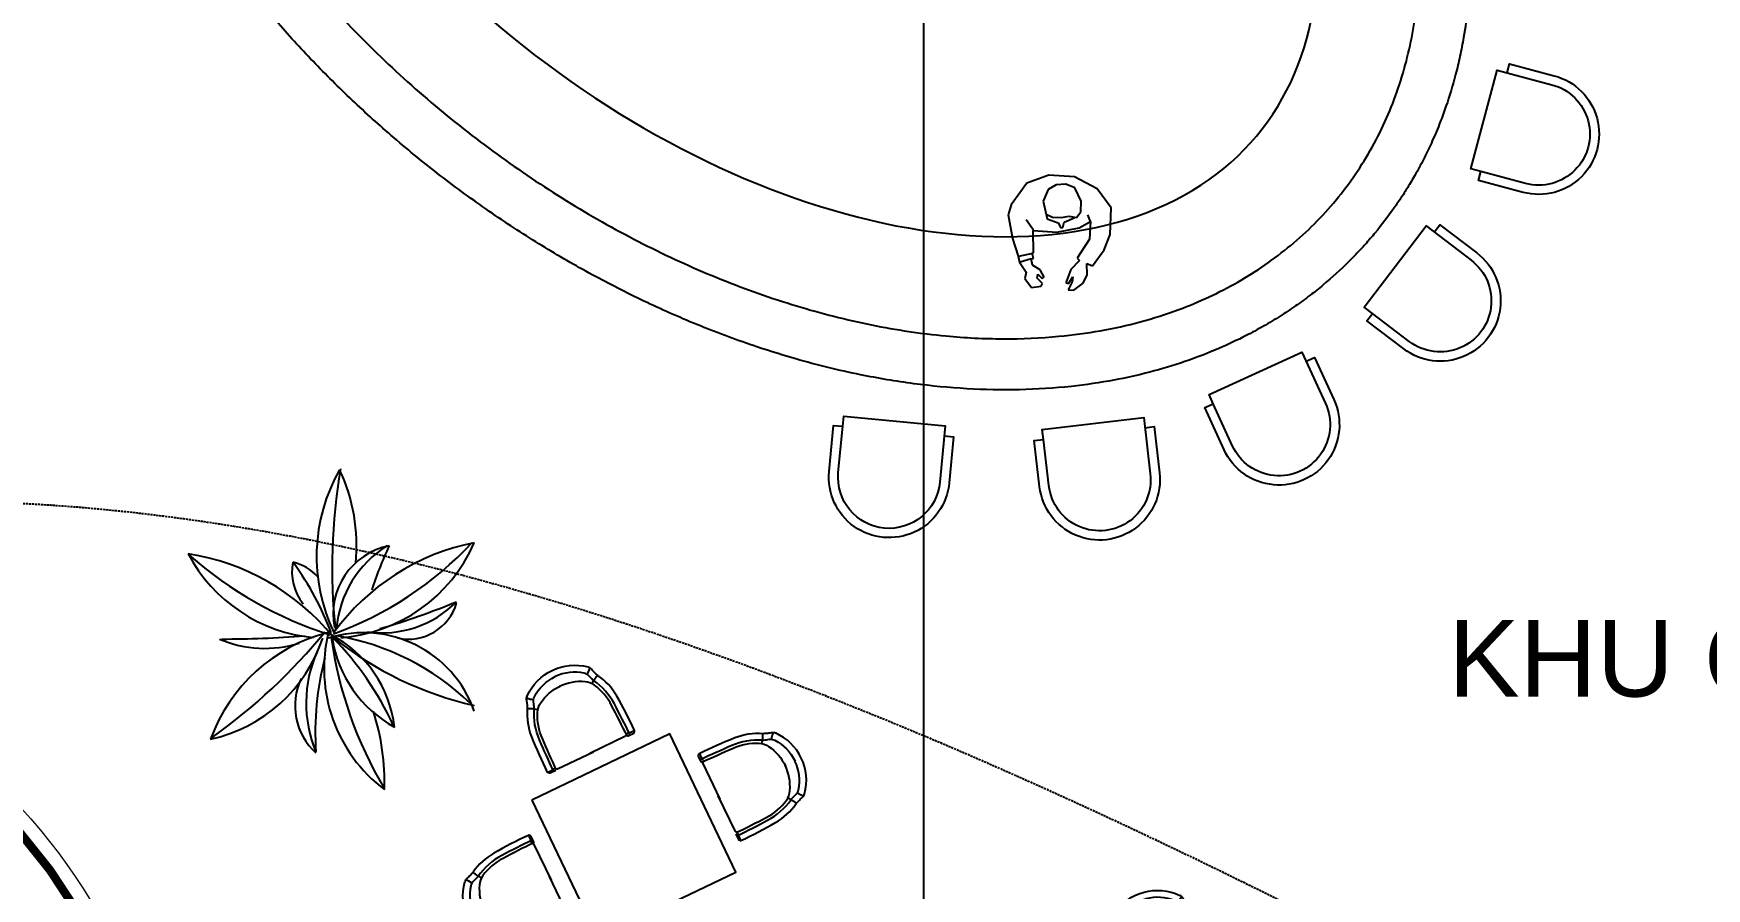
# Model space of a CAD drawing. Header units: millimetres. Extents: x -1030105 to 906887, y -616134 to 1220667.
# Drawn here: x -94222 to -84391, y 517518 to 522542 of the extents above; entities that cross this region are included whole.
import ezdxf
from ezdxf.enums import TextEntityAlignment as Align

# ---------------------------------------------------------------- set-up
doc = ezdxf.new("R2010")
doc.units = ezdxf.units.MM
doc.header["$MEASUREMENT"] = 0
doc.linetypes.add('CENTER', pattern=[2, 1.25, -0.25, 0.25, -0.25])
doc.linetypes.add('DASH', pattern=[0.35, 0.25, -0.1])
for name, color, linetype in [('A-Furniture', 143, 'Continuous'), ('A-Note', 7, 'Continuous'), ('A-Tree', 98, 'Continuous')]:
    doc.layers.add(name, color=color, linetype=linetype)
doc.layers.add('A-Wall', color=6, linetype='Continuous', lineweight=9)
doc.styles.add('Arial_Bold', font='arialbd.ttf')
doc.styles.get("Standard").update_dxf_attribs({"font": 'arial.ttf'})

# ---------------------------------------------------------------- blocks, each defined once
blk = doc.blocks.new('n59')
at = {"color": 0}
for p, q in [((65.4817596183857, 286.8453569199119), (-42.48775135110191, 219.1170630235902)), ((205.6006288857388, 268.9122703545981), (65.4817596183857, 286.8453569199119)), ((286.4332165107407, 231.6400114331627), (205.6006288857388, 268.9122703545981)), ((-42.48775135110191, 219.1170630235902), (-116.084546519065, 102.9900179033648)), ((365.916138128232, 163.3656141717947), (286.4332165107407, 231.6400114331627)), ((-116.084546519065, 102.9900179033648), (-134.7300259214753, -32.47934998096753)), ((-56.66035648211982, 100.3884455957159), (-80.68283828212589, 54.31469979571921)), ((17.40891371787438, 128.4333221957168), (-56.66035648211982, 100.3884455957159)), ((73.71881621386274, 122.3282744754288), (17.40891371787438, 128.4333221957168)), ((101.631945527588, 97.37470537507761), (73.71881621386274, 122.3282744754288)), ((91.34816706324636, 57.00863474795187), (101.631945527588, 97.37470537507761)), ((128.2813365254333, 170.6840013924193), (92.57347679368104, 158.4851038243796)), ((158.2006373020049, 108.1029037736189), (128.2813365254333, 170.6840013924193)), ((128.2813365254333, 170.6840013924193), (222.7787227383378, 157.0423453455332)), ((171.3405749417725, -14.08345953841126), (158.2006373020049, 108.1029037736189)), ((222.7787227383378, 157.0423453455332), (318.9533770152411, 83.68621127458755)), ((318.9533770152411, 83.68621127458755), (331.8357914828302, 95.12557125072999)), ((331.8357914828302, 95.12557125072999), (376.0458093058842, 45.97711527030697)), ((350.9677313222055, 133.9046452125367), (365.916138128232, 163.3656141717947)), ((411.7457578147369, 130.285940668924), (350.9677313222055, 133.9046452125367)), ((453.5977500788431, 105.7184369881143), (411.7457578147369, 130.285940668924)), ((488.4230191298266, 52.33660879675881), (453.5977500788431, 105.7184369881143)), ((-80.68283828212589, 54.31469979571921), (-80.68283828212589, 2.231364795719855)), ((-80.68283828212589, 2.231364795719855), (-58.66223208211886, -41.83915920428262)), ((89.87904842719581, -30.3288537431763), (96.4900614942162, 17.37649756509927)), ((96.4900614942162, 17.37649756509927), (91.34816706324636, 57.00863474795187)), ((122.1995232514673, 30.58721219945073), (102.3665048456096, 85.63185090907791)), ((149.3780932471709, 20.31221118160101), (122.1995232514673, 30.58721219945073)), ((123.6686314899198, -3.173497750398383), (150.8472014856161, 9.303283439676306)), ((150.8472014856161, 9.303283439676306), (149.3780932471709, 20.31221118160101)), ((376.0458093058842, 45.97711527030697), (444.6814846391644, 13.84889972549718)), ((449.7577738611581, 27.0726633992781), (416.4922345957311, 53.1165488889128)), ((416.4922345957311, 53.1165488889128), (442.0660963771224, 47.32474746780645)), ((442.0660963771224, 47.32474746780645), (483.8266725335052, 23.39471795714053)), ((444.6814846391644, 13.84889972549718), (449.7577738611581, 27.0726633992781)), ((483.8266725335052, 23.39471795714053), (488.4230191298266, 52.33660879675881)), ((-134.7300259214753, -32.47934998096753), (-100.735546790369, -153.2681648459438)), ((-58.66223208211886, -41.83915920428262), (1.39393431787903, -73.89045400428586)), ((1.39393431787903, -73.89045400428586), (97.48381071787298, -59.86800300428513)), ((74.45337553189165, -59.68598990817554), (89.87904842719581, -30.3288537431763)), ((97.48381071787298, -59.86800300428513), (123.6686314899198, -3.173497750398383)), ((152.975545079069, -139.3425548833038), (171.3405749417725, -14.08345953841126)), ((-100.735546790369, -153.2681648459438), (7.48022851775022, -245.8157431179643)), ((151.4703966372981, -136.9436322286419), (94.11948565377679, -170.7806309653242)), ((272.5800648074946, -146.1338430601027), (152.975545079069, -139.3425548833038)), ((273.192426639187, -152.4384434872154), (272.5800648074946, -146.1338430601027)), ((302.7458856463345, -148.9195962040285), (273.192426639187, -152.4384434872154)), ((275.5903369297303, -150.9316827093207), (284.8901874053772, -227.03300308494)), ((303.9705845483986, -161.5287913981301), (302.7458856463345, -148.9195962040285)), ((337.8735118640398, -156.9493099076026), (303.9705845483986, -161.5287913981301)), ((303.9705845483986, -161.5287913981301), (317.9003281109326, -226.3591993668451)), ((365.2579730841098, -118.0017883765468), (337.8735118640398, -156.9493099076026)), ((406.635119013481, -98.69181285578452), (365.2579730841098, -118.0017883765468)), ((386.8908477638543, -131.1662672892708), (412.2092862240534, -110.2403738425382)), ((408.3577263255647, -136.0733136092131), (386.8908477638543, -131.1662672892708)), ((405.3359814689611, -203.1934566630807), (455.6924640324141, -171.5519288679607)), ((412.2092862240534, -110.2403738425382), (406.635119013481, -98.69181285578452)), ((438.9184197043505, -110.1811081826927), (408.3577263255647, -136.0733136092131)), ((453.1915291920377, -119.6083759934299), (438.9184197043505, -110.1811081826927)), ((455.6924640324141, -171.5519288679607), (453.1915291920377, -119.6083759934299)), ((7.48022851775022, -245.8157431179643), (60.33767634300602, -266.11774909616)), ((60.33767634300602, -266.11774909616), (186.8040528534693, -251.873942815615)), ((186.8040528534693, -251.873942815615), (284.4437912702779, -228.9858543518203)), ((284.4437912702779, -228.9858543518203), (316.3951853292747, -223.9602519508589)), ((316.3951853292747, -223.9602519508589), (372.6062846429995, -193.6570126030529)), ((372.6062846429995, -193.6570126030529), (405.3359814689611, -203.1934566630807))]:
    blk.add_line(p, q, dxfattribs=at)
blk = doc.blocks.new('NGƯỜI')
at = {"color": 8, "xscale": 1.100547214620747, "yscale": 1.100547214620747, "zscale": 1.100547214620747, "rotation": 274.4349448295375}
blk.add_blockref('n59', (92.67295009372174, 507.4442091421224), dxfattribs=at)
blk = doc.blocks.new('Diningchair1')
at = {"linetype": 'Continuous'}
blk.add_lwpolyline([(3, -0.5994586622799405), (3.545454545454543, -0.5994586622803748), (3.545454545454543, -3.326731389552603, -1.000000000000042), (-3.545454545454543, -3.326731389552913), (-3.545454545454543, -0.5994586622804366), (-3, -0.5994586622804366), (-3, 0), (3, 0), (3, -3.326731389552853, -1.000000000000009), (-3, -3.326731389552913), (-3, -0.5994586622804366)], format="xyb", dxfattribs=at)
blk = doc.blocks.new('A$C47cb4578')
for points in [[(18.13640456651183, 7.659717075258982, -0.017501833376341), (25.35136180321342, 261.7598971422881, -0.1086602888762692), (78.99130554126305, 436.8747196218224, 0.01095857473442858), (88.9540681968042, 460.4642889152369, 0.03351711894275171), (98.68941872697565, 490.7843345628328, -0.1508259864433464), (112.4069951055685, 513.5099971160826, -0.3691850718167925), (553.8658140274551, 513.5099971160826)], [(117.6409147895238, 417.9646671047958, 0.07797258755226368), (121.7089666422821, 425.8068206518915, 0.004360621190078275), (132.7996776649836, 459.9384815500212, -0.1560661243696876), (153.5473534078078, 489.304389099311, -0.1648652637876186), (333.159593195594, 549.6672453008769, -0.1648652637876186)], [(548.6318943434997, 417.9646671047958, -0.07797258755226348), (544.5638424907415, 425.8068206518915, -0.004360621190078511), (533.4731314680396, 459.9384815500223, 0.1560661243694014), (512.7254557252686, 489.3043890992712, 0.1648652637876749), (333.1132159374311, 549.6672453008769, 0.1648652637876749)], [(76.97842547454547, -0.06671800708409137, -0.005577673654569636), (82.39919867440608, 221.1520234805087, -0.1184285226890515), (127.0229291495166, 388.8904366125339, -0.1381410199786314), (172.3323035046851, 435.5878661137867, -0.1321354367586704), (336.0357889106267, 479.6962087257139)], [(135.3057997759001, 404.4987963367234), (121.1364048972046, 415.5643478504508, 0.03098820584543928), (116.029881390725, 419.0658490358228, 0.02788267587270436), (79.93426163957656, 438.0116271384509, 4.146881367535603)], [(139.6692236131298, 474.4554986697858, -0.09115181710238351), (104.1448502925155, 502.5861776505831), (104.1448502925155, 502.5861776505831)], [(589.2943836584782, -0.06671800708409137, 0.005577673654569636), (583.8736104586176, 221.1520234805087, 0.1184285226890527), (539.2498799835071, 388.8904366125348, 0.1381410199786317), (493.9405056283381, 435.5878661137876, 0.1321354367586696), (330.2370202223969, 479.6962087257139)], [(526.6035855198938, 474.4554986697858, 0.0911518171023834), (562.1279588405082, 502.5861776505831), (562.1279588405082, 502.5861776505831)], [(530.9670093571235, 404.4987963367234), (545.1364042358191, 415.5643478504508, -0.03098820584543928), (550.2429277422987, 419.0658490358228, -0.02788267587270436), (586.3385474934471, 438.0116271384509, -4.146881367535603)], [(648.1364045665118, 7.659717075258982, 0.017501833376341), (640.9214473298102, 261.7598971422881, 0.1086602888762692), (587.2815035917606, 436.8747196218224, -0.01095857473442858), (577.3187409362195, 460.4642889152369, -0.03351711894275171), (567.583390406048, 490.7843345628328, 0.1508259864433464), (553.8658140274551, 513.5099971160826)], [(56.52641628511356, 0.2062097504162921, -0.005574777781133545), (61.95426475701333, 221.7660864079402, -0.1220366298168631), (117.739558166513, 418.0996112921543, 0.01776259711062246), (117.739558166513, 418.0996112921543, -0.0267630131064581)], [(609.7463928479101, 0.2062097504162921, 0.005574777781133545), (604.3185443760103, 221.7660864079402, 0.1210758738536526), (548.6318943434997, 417.9646671047958, 0.0267630131064581), (548.6318943434997, 417.9646671047958, 0.0267630131064581)], [(71.97887062360951, -5.000000000000909), (31.02892217986278, -5.000000000000909, -0.1950252311136501), (27.54670159230091, -3.5880551528046), (19.65418397894996, 4.071661922455519, -0.2028052945408351), (18.13640456651183, 7.659717075258982)], [(19.56083172954595, 8.318410279654017, 0.07166371629343427), (62.63008785593001, 8.551583298815785, 0.314749989520332), (68.33847126288629, 13.95937055485683, -9.839532151399403)], [(77.11993864815031, 10.14373020281812, 0.4184297611535841), (87.11890567623868, -9.094947017729282e-13), (345.8673779414671, -9.094947017729282e-13)], [(589.1528704848733, 10.14373020281812, -0.4184297611535841), (579.153903456785, -9.094947017729282e-13), (320.4054311915565, -9.094947017729282e-13)], [(594.2939385094141, -5.000000000000909), (635.2438869531609, -5.000000000000909, 0.1950252311136501), (638.7261075407228, -3.5880551528046), (646.6186251540737, 4.071661922455519, 0.2028052945408351), (648.1364045665118, 7.659717075258982)], [(646.7119774034777, 8.318410279654017, -0.07166371629343427), (603.6427212770936, 8.551583298815785, -0.314749989520332), (597.9343378701374, 13.95937055485683, 9.839532151399403)]]:
    blk.add_lwpolyline(points, format="xyb")
blk.add_arc((594.2939385094141, -9.094947017729282e-13), 5, 180.7645547342009, 270)
blk = doc.blocks.new('ewr3')
at = {"color": 0, "linetype": 'ByBlock', "lineweight": -2}
blk.add_lwpolyline([(8.709030225872993e-07, 636.3961031046388), (-636.3961021960713, 3.585546437534504e-08), (8.724164217710495e-07, -636.396103031489), (636.3961039393907, 3.727245712070726e-08)], close=True, dxfattribs=at)
at = {"color": 0, "zscale": 0.9}
for p, xscale, yscale, rotation in [((-609.0173802808276, 168.8000781893861), 0.9, 0.9, 45.00000000000002), ((168.8000790243968, 609.017381189904), 0.9, 0.9, 315), ((-609.0173802807694, -168.8000781153096), -0.9000000000000001, 0.9000000000000001, 134.9999999999999), ((168.8000790243968, -609.0173811158311), -0.8999999999999998, 0.8999999999999998, 225)]:
    blk.add_blockref('A$C47cb4578', p, dxfattribs=dict(at, xscale=xscale, yscale=yscale, rotation=rotation))
blk = doc.blocks.new('FUR')
at = {"layer": 'A-Furniture'}
blk.add_ellipse((-45213.87425528542, 969.7466801378177), major_axis=(-2901.193099179111, 2295.037411802727), ratio=0.6215646280071763, start_param=1.186422898331326, end_param=7.215633009926185, dxfattribs=at)
at = {"layer": 'A-Furniture', "color": 8, "linetype": 'DASH', "ltscale": 50}
blk.add_open_spline([(-56447.03599999993, -6097.049467972713), (-55194.80878073322, -4879.432741814177), (-50278.88373038909, -2284.573604768259), (-42421.47772418463, -5454.796933513135), (-32732.45049999998, -11254.02927138517), (-23301.95049999998, -9202.029271385167), (-18023.95049999998, -504.5292713851668), (-16595.45049999998, 8921.470728614833), (-19600.32320915881, 15918.27845925349), (-21321.18391267408, 18705.60147339047), (-21789.72381129679, 19344.96383619693)], degree=3, knots=[32574.7262056019, 32574.7262056019, 32574.7262056019, 32574.7262056019, 37697.74124470179, 48060.13185932349, 55585.25195803288, 69452.98974218499, 76151.42226405158, 84447.8370469563, 94470.7732435007, 98031.73488863441, 98031.73488863441, 98031.73488863441, 98031.73488863441], dxfattribs=at)
at = {"layer": 'A-Furniture'}
for points, knots in [([(-48820.91462237145, 3823.156399982749), (-48851.3150472011, 3784.726742028375), (-48880.49360799487, 3745.347893873113), (-48942.74347403742, 3655.560505202156), (-48975.14775541678, 3604.720901687513), (-49025.00017890407, 3519.458815037971), (-49043.62938163245, 3485.722330140416), (-49097.01191124479, 3383.242345681414), (-49129.24472803769, 3313.243904425995), (-49173.89557302163, 3202.819404491573), (-49188.69519427264, 3163.297004050924), (-49216.25261828581, 3083.584307650453), (-49229.00913111042, 3043.399546799366), (-49257.86659489591, 2943.98161694), (-49272.82841770639, 2884.446336737485), (-49298.55026926682, 2764.502153052716), (-49309.30868825159, 2704.103995456244), (-49328.79501465907, 2568.479220326524), (-49336.45471305768, 2493.108543972252), (-49345.84730770915, 2341.852130838903), (-49347.5800645315, 2265.974434940843), (-49345.33531410921, 2108.480564269121), (-49340.93235923289, 2026.854108465835), (-49325.76054454618, 1861.04198107135), (-49314.79007339853, 1776.857905058539), (-49289.43832559697, 1625.266829205444), (-49276.14284750487, 1557.796931434772), (-49245.74357254438, 1423.195077242679), (-49228.63870619512, 1356.060068521299), (-49177.66550033978, 1175.855507383822), (-49140.39834277588, 1063.193267057417), (-49056.12666771471, 839.551634854055), (-49009.12322263421, 728.5741266836412), (-48906.01826458208, 508.7342706263298), (-48849.91657670452, 399.8724234348629), (-48729.21309643357, 184.7163631899748), (-48664.61032727978, 78.42146588908508), (-48527.48354492491, -131.1226171253948), (-48454.96174914778, -234.3698111439589), (-48302.57008255433, -437.3239304418676), (-48222.70635896432, -537.0222906374838), (-48070.05957105405, -716.1257022540085), (-47998.30265376308, -796.150009309873), (-47850.45532640067, -953.0541208761279), (-47774.36277430312, -1029.937417179346), (-47618.19359873747, -1180.257546906359), (-47538.12322594628, -1253.689336006762), (-47367.87455167039, -1402.479189324658), (-47277.39490181943, -1477.527647843817), (-47092.71578014494, -1622.856897504302), (-46998.51311238782, -1693.142428747844), (-46806.85582221759, -1828.580209251028), (-46709.40889809477, -1893.728376129759), (-46513.68119608243, -2017.314346912084), (-46415.45266002523, -2075.856753656873), (-46216.80571220105, -2187.323088986101), (-46116.38225426294, -2240.251072505955), (-45913.78660012051, -2340.17058023857), (-45811.61830146931, -2387.161609988892), (-45599.33633863872, -2477.730867831502), (-45489.13680976153, -2520.891390217468), (-45267.77509356468, -2599.760744637693), (-45156.60950510261, -2635.47116815066), (-44918.98178668959, -2703.295123572694), (-44792.44979025573, -2734.299281489337), (-44561.45630884483, -2781.215871309396), (-44456.97772287212, -2798.815508366795), (-44248.46650774922, -2826.401426878525), (-44144.43726097484, -2836.388746999553), (-43937.21629230291, -2848.356118580909), (-43834.03077172527, -2850.335281514795), (-43628.93576572249, -2845.840367856319), (-43527.03057196329, -2839.364682301646), (-43342.06143206733, -2819.310101506533), (-43258.72165705435, -2807.112799235387), (-43105.41007218495, -2778.426809614291), (-43035.22677018256, -2762.79626072431), (-42896.34256440194, -2726.573171277414), (-42827.6402273534, -2705.979262441164), (-42692.07396851052, -2659.660945403855), (-42625.20437001013, -2633.93274031207), (-42505.48492901128, -2582.287787696812), (-42452.26031836325, -2557.2240795322), (-42365.59290259967, -2512.742405539728), (-42331.63717035938, -2494.344744675793), (-42264.56708039586, -2455.994117024355), (-42231.46405112717, -2436.047423855169), (-42168.83994310768, -2396.292278061272), (-42139.24510973485, -2376.60291141877), (-42080.91144284689, -2335.928876312333), (-42052.18162128775, -2314.950733239413), (-41997.51473536625, -2273.149517151294), (-41971.51831853388, -2252.407105671475), (-41894.82321249304, -2188.539416159736), (-41845.45858188407, -2143.806274995208), (-41781.30121667914, -2080.491621703841), (-41764.80158564751, -2063.711479311576), (-41732.31820048216, -2029.663573753904), (-41716.33251712256, -2012.394053204684), (-41680.24479907965, -1972.206425368786), (-41660.3208356391, -1949.125933948671), (-41601.91653941697, -1878.716906845802), (-41564.83972193737, -1830.264082340989), (-41514.84761536409, -1759.339329071576), (-41500.33073556061, -1738.000026921043), (-41472.021601279, -1694.868834792404), (-41458.22730350318, -1673.074567339616), (-41429.94711740517, -1626.722914821585), (-41415.54238692233, -1602.117086773971), (-41384.15298124196, -1546.199574470753), (-41367.42824605008, -1514.757736474159), (-41335.41611076295, -1451.186412466574), (-41320.12751978806, -1419.054873761837), (-41289.03766723433, -1349.805364786414), (-41273.44915442962, -1312.609233043622), (-41246.92042684338, -1244.656873780419), (-41235.65879785504, -1214.016670970712), (-41203.7037450028, -1121.486054800451), (-41184.8521202655, -1059.018963742186), (-41159.09302568126, -960.2456614678958), (-41150.55328102813, -924.3514663083479), (-41134.99452214631, -852.2531481273472), (-41127.97476379892, -816.0465643368661), (-41111.59100869398, -721.148656782927), (-41103.42142888748, -662.259502615314), (-41091.86264745123, -553.7046136553399), (-41087.91028328985, -504.1055104695261), (-41082.54882853136, -404.706468069111), (-41081.13938913484, -354.9036916277837), (-41080.69206343178, -230.7700791195966), (-41083.15308413925, -156.3704301528633), (-41093.25797036428, -7.572491389582865), (-41100.90177282038, 66.82789369719103), (-41121.11016934541, 215.4333351876121), (-41133.67516805464, 289.6403884225292), (-41163.48262270112, 437.7000923028681), (-41180.72632629877, 511.5570468539372), (-41229.80861384042, 697.108430332737), (-41264.56900658814, 808.4839742348995), (-41343.69288803107, 1029.681206513662), (-41388.05611792683, 1139.50393225404), (-41485.76070321843, 1357.183399748523), (-41539.10261100043, 1465.041490239208), (-41654.18520450516, 1678.364709015237), (-41715.92690060896, 1783.830859136651), (-41847.2511268667, 1991.918526210124), (-41916.83217614361, 2094.538689774927), (-42063.28701248027, 2296.465385188116), (-42140.15535912983, 2395.764300445328), (-42300.61510896211, 2590.549404754187), (-42384.20974336025, 2686.035330746556), (-42536.27938117269, 2849.787387936609), (-42603.43581746964, 2918.988307572436), (-42740.99726529546, 3054.707853349042), (-42811.3970752294, 3121.2219443043), (-42986.65098341183, 3279.831854241784), (-43093.10173123566, 3370.3801025094), (-43282.61364213626, 3521.83913489629), (-43364.44922432756, 3584.27615622594), (-43576.4320092151, 3738.566832599696), (-43708.38396339094, 3827.704452918377), (-43921.07620025809, 3960.657540842309), (-44000.15696208236, 4007.836227991735), (-44159.76987348979, 4098.571777496836), (-44240.30404377876, 4142.130316395313), (-44535.34287836276, 4293.620748584741), (-44753.46411789146, 4390.281037921319), (-45111.27773265252, 4523.503875228111), (-45249.66726643388, 4569.006710633636), (-45503.29053427996, 4641.077403634787), (-45618.41494832651, 4669.557166808052), (-45828.61655279047, 4713.562049350468), (-45923.69795094036, 4730.479050199734), (-46113.55370539363, 4758.066490465193), (-46208.3249203319, 4768.736075412831), (-46397.25576676926, 4783.539034562185), (-46491.42181674912, 4787.672179860878), (-46657.91384516668, 4788.919072829653), (-46730.42723171234, 4787.393734494457), (-46874.72985844057, 4780.03344800137), (-46946.51536159737, 4774.198594183894), (-47089.17076729264, 4758.041884959559), (-47160.03967769508, 4747.719448389602), (-47300.38759111754, 4722.444696747349), (-47369.87410597876, 4707.50727694598), (-47504.93362393834, 4673.438588336227), (-47570.56180365192, 4654.477191057289), (-47681.584553315, 4618.036680635996), (-47727.3773395165, 4601.696074445848), (-47818.02524857932, 4566.613753372221), (-47862.87428015807, 4547.87461120449), (-47950.98056524557, 4508.193780842586), (-47994.25253060783, 4487.277928035241), (-48071.71322386406, 4447.133065875154), (-48106.10738318741, 4428.303904184373), (-48177.87726543733, 4386.812840245082), (-48215.13930247583, 4363.962459235336), (-48277.69146086244, 4323.284302028129), (-48303.29008264607, 4305.947151753586), (-48376.44898407524, 4254.342027037288), (-48423.13501104721, 4218.826630908414), (-48494.72838467371, 4160.079281683196), (-48520.52197931673, 4137.977566514164), (-48571.13843042274, 4092.680935024284), (-48595.96526345835, 4069.483408116968), (-48646.11789735063, 4020.542597945896), (-48671.38109935676, 3994.726936066058), (-48720.67944474475, 3941.957128196605), (-48744.71904149053, 3914.99985588307), (-48783.03821378262, 3869.965093595092), (-48797.69519313185, 3852.213039126014), (-48815.03838761176, 3830.561449525063), (-48817.98213825343, 3826.863399547525), (-48820.91462237135, 3823.156399982865)], [0, 0, 0, 0, 0.03922506755638824, 0.03922506755638824, 0.08748009531794167, 0.08748009531794167, 0.118365610250176, 0.118365610250176, 0.1801366401146448, 0.1801366401146448, 0.2140408158169272, 0.2140408158169272, 0.2479449915192096, 0.2479449915192096, 0.2973378401091256, 0.2973378401091256, 0.3467306886990416, 0.3467306886990416, 0.4076894247066172, 0.4076894247066172, 0.4686481607141928, 0.4686481607141928, 0.534055906410564, 0.534055906410564, 0.6015846872388726, 0.6015846872388726, 0.6559093902254677, 0.6559093902254677, 0.7102340932120628, 0.7102340932120628, 0.8022040942511363, 0.8022040942511363, 0.8941740952902097, 0.8941740952902097, 0.9861440963292832, 0.9861440963292832, 1.078114097368357, 1.078114097368357, 1.17008409840743, 1.17008409840743, 1.262054099446503, 1.262054099446503, 1.338742512422761, 1.338742512422761, 1.415430925399018, 1.415430925399018, 1.492119338375275, 1.492119338375275, 1.574895383585154, 1.574895383585154, 1.657671428795032, 1.657671428795032, 1.740447474004911, 1.740447474004911, 1.821606413583223, 1.821606413583223, 1.902765353161535, 1.902765353161535, 1.983924292739847, 1.983924292739847, 2.070319339481966, 2.070319339481966, 2.156714386224085, 2.156714386224085, 2.254609628599471, 2.254609628599471, 2.335495402204261, 2.335495402204261, 2.41638117580905, 2.41638117580905, 2.49726694941384, 2.49726694941384, 2.578152723018629, 2.578152723018629, 2.645392445120301, 2.645392445120301, 2.703059456091508, 2.703059456091508, 2.760726467062715, 2.760726467062715, 2.818393478033922, 2.818393478033922, 2.865745516730627, 2.865745516730627, 2.896824244031917, 2.896824244031917, 2.927902971333207, 2.927902971333207, 2.956464543166073, 2.956464543166073, 2.98502611499894, 2.98502611499894, 3.011707856779027, 3.011707856779027, 3.065071340339201, 3.065071340339201, 3.083916343263972, 3.083916343263972, 3.102761346188742, 3.102761346188742, 3.127170058250479, 3.127170058250479, 3.175987482373952, 3.175987482373952, 3.19664696943027, 3.19664696943027, 3.217306456486588, 3.217306456486588, 3.240151002277095, 3.240151002277095, 3.26869699690746, 3.26869699690746, 3.297242991537825, 3.297242991537825, 3.329620669380016, 3.329620669380016, 3.355853406368634, 3.355853406368634, 3.40831888034587, 3.40831888034587, 3.438018547212279, 3.438018547212279, 3.467718214078687, 3.467718214078687, 3.515582319193632, 3.515582319193632, 3.55561570287496, 3.55561570287496, 3.595649086556288, 3.595649086556288, 3.655288347062625, 3.655288347062625, 3.714927607568962, 3.714927607568962, 3.774566868075299, 3.774566868075299, 3.834206128581636, 3.834206128581636, 3.924897924618362, 3.924897924618362, 4.015589720655087, 4.015589720655087, 4.106281516691812, 4.106281516691812, 4.196973312728537, 4.196973312728537, 4.287665108765262, 4.287665108765262, 4.378356904801987, 4.378356904801987, 4.469048700838712, 4.469048700838712, 4.53749749576648, 4.53749749576648, 4.605946290694249, 4.605946290694249, 4.704361975437302, 4.704361975437302, 4.776850797767128, 4.776850797767128, 4.889199891629808, 4.889199891629808, 4.954566671433626, 4.954566671433626, 5.019933451237444, 5.019933451237444, 5.192230255064479, 5.192230255064479, 5.299825636462581, 5.299825636462581, 5.388911372530698, 5.388911372530698, 5.462507575978048, 5.462507575978048, 5.536103779425398, 5.536103779425398, 5.609699982872748, 5.609699982872748, 5.666875295088668, 5.666875295088668, 5.724050607304589, 5.724050607304589, 5.78122591952051, 5.78122591952051, 5.838206697916794, 5.838206697916794, 5.893119596665571, 5.893119596665571, 5.93225982026191, 5.93225982026191, 5.97140004385825, 5.97140004385825, 6.010086984862765, 6.010086984862765, 6.041639072549112, 6.041639072549112, 6.076779632114593, 6.076779632114593, 6.101620094398769, 6.101620094398769, 6.148685392579747, 6.148685392579747, 6.175913138843028, 6.175913138843028, 6.203140885106309, 6.203140885106309, 6.232058413546951, 6.232058413546951, 6.260975941987592, 6.260975941987592, 6.279401228303085, 6.279401228303085, 6.283185307179586, 6.283185307179586, 6.283185307179586, 6.283185307179586]), ([(-48077.11086076857, -230.7749780807644), (-48031.72965585136, -296.8450070887338), (-47939.65916131412, -409.1057165941456), (-47736.26312111915, -639.663325358415), (-47623.93088930732, -757.3586447257549), (-47389.55932135957, -984.7721168342978), (-47267.52041978051, -1094.489365355112), (-47015.24949957259, -1304.654071802855), (-46885.01819991485, -1405.100820553023), (-46617.93969414281, -1595.495119817788), (-46481.093395059, -1685.442229859997), (-46202.40056575801, -1853.688594543841), (-46060.55503252495, -1931.98775915429), (-45773.48890625394, -2075.878624033649), (-45628.26925898893, -2141.47068840405), (-45336.05980009321, -2258.973110300838), (-45189.07063139953, -2310.884402581258), (-44894.88176680586, -2400.117368251202), (-44747.68194242849, -2437.440610638354), (-44454.57629729483, -2496.618451640941), (-44308.66876089943, -2518.475059000077), (-44051.1272232066, -2542.834591610706), (-43938.95436606857, -2548.517807367956), (-43717.02712461448, -2549.40220466), (-43607.27058684538, -2544.60326213087), (-43417.38409821843, -2526.530348756816), (-43336.56485519241, -2515.61145244143), (-43177.16594084846, -2487.269175754627), (-43098.58550708933, -2469.845049801283), (-42944.13561935844, -2428.275427382905), (-42868.26558470205, -2404.128696780419), (-42734.05849795768, -2354.236625843914), (-42675.1537206794, -2329.689093735768), (-42559.83102148678, -2276.036950535141), (-42503.41331492813, -2246.931698904256), (-42393.4536282355, -2184.16345461912), (-42339.91216057964, -2150.499878857634), (-42236.12482703046, -2078.687352306792), (-42185.87976349221, -2040.538030154305), (-42089.11628214423, -1959.914341448573), (-42042.59885598536, -1917.439961326541), (-41953.70546289789, -1828.420753984479), (-41911.33049067254, -1781.876345936442), (-41831.09000398841, -1685.060052745277), (-41793.22526931173, -1634.788975434611), (-41722.29898525609, -1530.931982938317), (-41689.23783170531, -1477.347102106782), (-41628.11996198124, -1367.316453844775), (-41600.06320165389, -1310.871724258643), (-41549.05752671984, -1195.584674571641), (-41526.1081961733, -1136.743195072748), (-41485.33021576681, -1017.1063886669), (-41467.50092772972, -956.311589986668), (-41436.90173172831, -833.1714518719818), (-41424.13112848802, -770.8263147317339), (-41403.53449460314, -644.9374462277628), (-41395.70783988967, -581.3936533206142), (-41384.85102867041, -453.4062396504451), (-41381.82038924943, -388.9623885788023), (-41380.39109040132, -259.4252032248769), (-41381.99210620478, -194.3315617429325), (-41389.65729702728, -63.70512400357984), (-41395.72128786388, 1.827987248077989), (-41412.14684968103, 133.1534746995894), (-41422.50834402058, 198.9461318204412), (-41454.28041772891, 367.2325703862589), (-41478.63013261516, 469.7971833718475), (-41536.78818708243, 674.6309143260587), (-41570.59699568264, 776.9013279199135), (-41647.15393310822, 980.6426206275355), (-41689.90265640654, 1082.114169075619), (-41802.15664334279, 1323.066163056297), (-41875.59686968524, 1461.941225280403), (-42037.46155340769, 1735.785797265358), (-42125.88776123851, 1870.754949422786), (-42316.35151214305, 2135.343617808307), (-42418.38985843705, 2264.962107820669), (-42634.61663964816, 2517.374932826962), (-42748.80514793223, 2640.16808690154), (-42987.77038392003, 2877.46008690435), (-43112.54666355671, 2991.95784533117), (-43371.03134238094, 3211.228115058737), (-43504.73893094024, 3315.99976219004), (-43779.35535771206, 3514.455813946784), (-43920.26314589036, 3608.139671173762), (-44207.50270905692, 3783.14862783649), (-44353.83331598758, 3864.473597335513), (-44650.1286349025, 4013.59432217211), (-44800.09223366166, 4081.390493296785), (-45101.88602819195, 4202.380468681687), (-45253.71547784074, 4255.575379868387), (-45557.5251659846, 4346.36470342637), (-45709.5056181071, 4383.960989478626), (-46011.9638968824, 4442.585356332595), (-46162.44394123535, 4463.61580327875), (-46420.8780503294, 4484.866097926861), (-46529.55077771163, 4489.119455525302), (-46744.53524637666, 4487.688535218942), (-46850.84893328542, 4482.004060806823), (-47036.4555731296, 4462.716006731731), (-47116.37564695919, 4451.216098558507), (-47273.9702769273, 4421.798755427473), (-47351.64555796597, 4403.880561119295), (-47504.28303377387, 4361.41745399998), (-47579.24575406585, 4336.871313654119), (-47712.05355224638, 4286.260793219437), (-47770.45719521801, 4261.358243367518), (-47884.76276417547, 4207.033883452881), (-47940.66445219736, 4177.611446620547), (-48049.57880387598, 4114.252952591516), (-48102.59093752831, 4080.31633816706), (-48205.30990527615, 4008.008513956214), (-48255.0159322119, 3969.636967668543), (-48350.69764353274, 3888.625698017306), (-48396.67234968698, 3845.985996772419), (-48484.48489563206, 3756.697436457733), (-48526.32177204569, 3710.04902211728), (-48572.54818412701, 3653.440811914043), (-48579.12211036358, 3645.261804265436), (-48585.63219973579, 3637.032297302037), (-48614.00616952534, 3601.164313221932), (-48641.16653319418, 3564.336432421464), (-48692.95110346354, 3488.921495472663), (-48717.57522674666, 3450.334650365403), (-48764.20390337978, 3371.574535069754), (-48786.2084393972, 3331.401481883833), (-48827.54187132423, 3249.646953627001), (-48846.87081207577, 3208.065677743172), (-48882.82388912226, 3123.671627667383), (-48899.44812011176, 3080.859016285161), (-48929.98737139936, 2994.172643302707), (-48943.90251893297, 2950.298997401027), (-48969.04055586905, 2861.650116366567), (-48980.26358671524, 2816.874947319622), (-49003.85229424274, 2709.223969096551), (-49015.00032267495, 2646.00330703333), (-49032.3325687152, 2518.457078873413), (-49038.5173868782, 2454.131377552636), (-49046.08190534535, 2324.662051763968), (-49047.46204765265, 2259.51815128047), (-49045.58786400501, 2128.652393039432), (-49042.33381879749, 2062.930207850644), (-49031.36305007341, 1931.110209846171), (-49023.64647231021, 1865.012080350076), (-49003.91729003293, 1732.614764713217), (-48991.9047329265, 1666.315307033714), (-48955.07883606906, 1492.866095850593), (-48926.93821620109, 1385.680563751957), (-48860.49007097627, 1171.793055240763), (-48822.18187920388, 1065.089712017914), (-48735.98148971393, 852.7391642158618), (-48688.0885617887, 747.0913265722338), (-48631.59005494422, 634.0680907450151), (-48627.46712042805, 625.8804134944221), (-48623.31676898322, 617.6978666181676)], [1.178567185146754, 1.178567185146754, 1.178567185146754, 1.178567185146754, 1.288081101880893, 1.288081101880893, 1.409073362490109, 1.409073362490109, 1.530065623099325, 1.530065623099325, 1.651057883708541, 1.651057883708541, 1.772050144317758, 1.772050144317758, 1.893042404926974, 1.893042404926974, 2.01403466553619, 2.01403466553619, 2.135026926145406, 2.135026926145406, 2.256019186754623, 2.256019186754623, 2.377011447363839, 2.377011447363839, 2.471627513395882, 2.471627513395882, 2.566243579427926, 2.566243579427926, 2.637754474286443, 2.637754474286443, 2.709265369144959, 2.709265369144959, 2.780776264003476, 2.780776264003476, 2.83855203987237, 2.83855203987237, 2.896327815741265, 2.896327815741265, 2.954103591610159, 2.954103591610159, 3.011879367479053, 3.011879367479053, 3.069655143347948, 3.069655143347948, 3.127430919216842, 3.127430919216842, 3.185206695085737, 3.185206695085737, 3.242982470954631, 3.242982470954631, 3.300758246823525, 3.300758246823525, 3.35853402269242, 3.35853402269242, 3.416309798561314, 3.416309798561314, 3.474085574430208, 3.474085574430208, 3.531861350299103, 3.531861350299103, 3.589637126167997, 3.589637126167997, 3.647412902036892, 3.647412902036892, 3.705188677905786, 3.705188677905786, 3.76296445377468, 3.76296445377468, 3.852856249541834, 3.852856249541834, 3.942748045308988, 3.942748045308988, 4.032639841076143, 4.032639841076143, 4.157581997137326, 4.157581997137326, 4.282524153198509, 4.282524153198509, 4.407466309259693, 4.407466309259693, 4.532408465320876, 4.532408465320876, 4.65735062138206, 4.65735062138206, 4.782292777443243, 4.782292777443243, 4.907234933504427, 4.907234933504427, 5.03217708956561, 5.03217708956561, 5.157119245626793, 5.157119245626793, 5.282061401687977, 5.282061401687977, 5.40700355774916, 5.40700355774916, 5.531945713810344, 5.531945713810344, 5.623830725220421, 5.623830725220421, 5.715715736630499, 5.715715736630499, 5.786622365573524, 5.786622365573524, 5.857528994516549, 5.857528994516549, 5.928435623459573, 5.928435623459573, 5.98595346114912, 5.98595346114912, 6.043471298838667, 6.043471298838667, 6.100989136528214, 6.100989136528214, 6.158506974217761, 6.158506974217761, 6.216024811907308, 6.216024811907308, 6.273542649596854, 6.273542649596854, 6.283185307179586, 6.283185307179586, 6.283185307179586, 6.325212452937596, 6.325212452937596, 6.367239598695607, 6.367239598695607, 6.409266744453618, 6.409266744453618, 6.451293890211629, 6.451293890211629, 6.493321035969639, 6.493321035969639, 6.53534818172765, 6.53534818172765, 6.57737532748566, 6.57737532748566, 6.635546822547566, 6.635546822547566, 6.693718317609471, 6.693718317609471, 6.751889812671376, 6.751889812671376, 6.810061307733282, 6.810061307733282, 6.868232802795188, 6.868232802795188, 6.926404297857093, 6.926404297857093, 7.020366074315672, 7.020366074315672, 7.114327850774251, 7.114327850774251, 7.208289627232831, 7.208289627232831, 7.215632879689084, 7.215632879689084, 7.215632879689084, 7.215632879689084])]:
    blk.add_open_spline(points, degree=3, knots=knots, dxfattribs=at)
for p, xscale, yscale, zscale, rotation in [((-41001.19347610103, -1260.540399840102), 100, 100, 100, 75.07352998807488), ((-41523.20985748629, -2124.486640779185), 100, 100, 100, 52.68415658133395), ((-42344.55341726198, -2751.500630899682), 99.99999999999999, 99.99999999999999, 99.99999999999999, 24.58917672242584), ((-44465.73062433902, -3031.356573895901), 100, 100, 100, 354.5800257330393), ((-43299.22368317534, -3046.596191788791), 99.99999999999991, 99.99999999999991, 99.99999999999991, 6.638144697245131)]:
    blk.add_blockref('Diningchair1', p, dxfattribs=dict(at, xscale=xscale, yscale=yscale, zscale=zscale, rotation=rotation))
for p, rotation in [((-45997.4269236839, -5470.861624582205), 70.60466719143534), ((-42707.16071268742, -6845.33103036345), 60.01217058160989)]:
    blk.add_blockref('ewr3', p, dxfattribs=dict(at, rotation=rotation))
blk = doc.blocks.new('C2')
at = {"layer": 'A-Tree', "color": 8}
for centre, radius, start, end in [((597.8066810533492, 647.4478162748856), 512.9644939609045, 150.2411395785226, 205.8089924024951), ((1840.520802863575, 614.663511470193), 1710.013328275341, 170.2399811561488, 186.1147769933549), ((-319.6332879893016, 679.0836772795301), 522.1291424384847, 354.3326332317999, 25.28039436258732), ((-212.9250783589523, 1393.706720260845), 1033.274465553102, 289.6317747364299, 316.9415872008503), ((-394.1196820032856, -16.28424253803678), 678.7830739472802, 39.14999690914021, 81.38898289978646), ((119.8017681216515, 874.5129376781988), 467.1576890094693, 208.0484010644241, 264.6491229276512), ((473.6763151883424, 1516.111589349457), 1152.672504959493, 228.5744525952278, 252.384215517872), ((339.0637494305702, 477.7074091385002), 205.6003621570023, 101.4267094931179, 190.9876748326544), ((678.9583471508013, 29.49553686170839), 671.2071327478785, 101.2486208017848, 143.9898653391894), ((460.7013213895043, 408.7795932609588), 318.5844515836241, 121.9055202391609, 175.1858926215441), ((119.8017681216515, 874.5129376781988), 467.1576890094693, 274.4072576754843, 336.4430840679565), ((1238.200356553214, 234.6638037646771), 1039.70912533752, 154.6853166608095, 162.4500908880103), ((161.3379898599887, 602.3140435382957), 148.8271279052569, 169.1166209036329, 218.9555886236376), ((-17.29247572167515, 489.9658467163681), 144.1551195271773, 42.83736663617832, 76.97863792041294), ((-675.6265686209008, 122.8727199833374), 857.8705761906325, 20.51383794556775, 36.02424014850644), ((278.738285768326, 727.5477068470209), 304.278219035058, 261.6388708216413, 315.6255062312309), ((-362.4759722851959, 2596.584024063079), 2251.977424759328, 286.3355012364549, 292.4150150611594), ((354.8739890010984, 551.3400760767981), 146.7974213737446, 257.3556793837414, 344.3532487187752), ((240.827546373308, -57.77903458592482), 496.9278064683223, 104.1284180658103, 160.1467714826719), ((-321.3298327564044, 547.7226396792103), 446.9018688599547, 282.2423311989974, 341.7320937913137), ((-1212.861913616427, 1507.635573408741), 1708.312600899444, 305.4463593761205, 320.7381539293926), ((-67.36023888764612, 715.2663625454297), 337.6292509965691, 246.7315023999685, 287.3970904032515), ((-189.9491252961816, 3449.078696529206), 3043.983831225277, 269.91002825064, 274.5019943887826), ((553.2720437054159, 318.8653606564039), 446.3301478634169, 166.3602607862572, 232.9473873304876), ((222.8508834598761, 78.65597689687274), 344.823888887098, 19.43419249484991, 107.435705152585), ((-34.96195786917815, 106.5881998699042), 350.9507541514024, 6.507278463115689, 62.36089659900944), ((1308.343660235485, 576.0264644791023), 1192.382886922759, 188.0958949225132, 210.722578142023), ((486.077814778153, 461.5422813013429), 359.2264137293816, 188.5552242675603, 241.3288961956136), ((-509.9640583559885, -226.3472040423658), 903.3571745151023, 24.75992225526024, 44.64727991474892), ((-319.6332879893016, 679.0836772795301), 522.1291424384847, 330.7697376170311, 331.9367160107736), ((776.6502670997143, 1214.233641913161), 1030.057604216278, 231.5416259423199, 257.1763624081367), ((18.22038746716134, -322.4153765899828), 747.4321797232111, 46.14831984268555, 80.37107364285058), ((423.9871086181593, 217.0607059827889), 369.8270333400882, 155.9892964331983, 202.8399613678449), ((921.5218744179001, 133.2178408322507), 840.488187284618, 165.0603950652925, 184.073746994936), ((207.7481049136404, 208.9563885416137), 186.2569995667042, 154.5275994809214, 228.0163014909153), ((-394.1196820032856, -16.28424253803678), 678.7830739472802, 358.2221592825441, 17.85830694949557)]:
    blk.add_arc(centre, radius, start, end, dxfattribs=at)
blk = doc.blocks.new('CÂY')
at = {"layer": 'A-Tree', "color": 8, "ltscale": 10, "xscale": 2, "yscale": 2, "zscale": 2}
blk.add_blockref('C2', (-3534.489290532554, 9062.478057307424), dxfattribs=at)
blk = doc.blocks.new('BỐ TRÍ LAY OUT')
at = {"layer": 'A-Furniture', "color": 3}
for name, p in [('CÂY', (4286.75486311756, 4469.288343299762)), ('FUR', (48783.7433631176, 18654.71482977469))]:
    blk.add_blockref(name, p, dxfattribs=at)
blk = doc.blocks.new('*U1487')
at = {"color": 8, "linetype": 'CENTER', "ltscale": 500}
blk.add_line((-6401.947800033063, 7821.122373916886), (-6401.947800033064, 8224.897619178022), dxfattribs=at)
at = {"style": 'Arial_Bold'}
blk.add_attdef('TRUC', text='', height=2.5, dxfattribs=at).set_placement((-6401.947800032925, 7811.817619178007), align=Align.MIDDLE_CENTER)
blk = doc.blocks.new('TRỤC')
at = {"color": 0, "xscale": 199.9999999999901, "yscale": 199.9999999999901, "zscale": 199.9999999999901}
blk.add_blockref('*U1487', (1292989.560006554, -1575802.327948784), dxfattribs=at)
blk = doc.blocks.new('TƯỜNG KIẾN TRÚC')
at = {"color": 0}
blk.add_lwpolyline([(-57253.42743822862, -42408.56044544757), (-52294.97845692304, -42408.56044544757, -0.4233295591207221), (-48905.51908506756, -45904.83768510527), (-48905.51908506756, -46761.61106704792), (-49058.01908563497, -46761.61106704792)], format="xyb", dxfattribs=at)
at = {"color": 0, "linetype": 'DASH', "ltscale": 1000, "const_width": 50}
blk.add_lwpolyline([(-57253.42743822862, -42508.56044544757), (-52294.97845692304, -42508.56044544757, -0.4234674845155981), (-49005.51908506756, -45903.27478213992), (-49005.51908506756, -46761.61106704792)], format="xyb", dxfattribs=at)
blk = doc.blocks.new('KIẾN TRÚC')
h = blk.add_hatch(color=9)
h.dxf.hatch_style = 1
edge = h.paths.add_edge_path(flags=16)
edge.add_line((62281.95049999998, 27412.02927138517), (55232.82389649404, 27412.02927138505))
edge.add_arc((32545.50878812408, 30716.66293956665), 22926.72829924391, 284.53695158247865, 351.7125813344091, ccw=False)
edge.add_line((38300.21700792988, 8523.911784915952), (13217.51784992669, 8523.911784910597))
edge.add_arc((23753.10182550838, 24110.84943410289), 18813.58963585476, 227.7677182561868, 235.9442986410003, ccw=False)
edge.add_arc((7788.819823088517, 12733.3910908635), 4187.039666959467, 236.0590124962323, 322.4360737019827, ccw=False)
edge.add_arc((13873.5970987339, 18503.25729619298), 12505.26566685072, 190.8327360748526, 227.6605687844487, ccw=False)
edge.add_arc((25477.52443721271, 20792.18331255531), 24332.69085544715, 180.6832153365221, 190.991126688788, ccw=False)
edge.add_arc((3282.93561756362, 20557.21277457592), 2137.084471138149, 101.08076224722828, 181.479400931386, ccw=False)
edge.add_line((2872.204064266523, 22654.45611475036), (4986.06665855035, 23013.11448664329))
edge.add_arc((28039.69241930227, 24288.4119512235), 23088.87273861522, 153.2014320220877, 183.1663029992741, ccw=False)
edge.add_arc((10232.26976538847, 40544.64471371844), 6483.106001901682, 182.8401094538115, 244.3962742115525, ccw=False)
edge.add_arc((-6425.00274742386, 39970.86676714511), 10185.26120742048, 1.420812516492314, 26.70695635716553)
edge.add_arc((10590.58143904217, 49414.25633883046), 9292.69259551461, 144.7133172211654, 211.5754885360199, ccw=False)
edge.add_arc((-12326.15115191392, 64090.21360378864), 17935.64217367859, 328.7375359512051, 356.1899532233969)
edge.add_arc((16735.32676788772, 62308.59922571364), 11181.04393981935, 84.1243873636841, 176.9761863570094, ccw=False)
edge.add_arc((20708.98128665387, 99752.52490135818), 26473.21942281876, 263.8653720447036, 288.4869561324928)
edge.add_arc((35667.35201082098, 54479.70646712999), 21207.13938727637, 73.35106851793267, 108.03023985438841, ccw=False)
edge.add_arc((44765.46109434243, 84516.17499720305), 10177.42256554817, 252.7258710955127, 285.7130125077479)
edge.add_arc((49658.99676799333, 68415.98596348311), 6655.601145545619, 49.49953772748103, 108.7311152981473, ccw=False)
edge.add_arc((48035.04809900769, 66009.84854850778), 9545.540963997893, -2.328829575281418, 51.46764420018991, ccw=False)
edge.add_line((57572.70516659174, 65621.96975748474), (49483.50000000001, 65623.9117849106))
edge.add_line((49483.50000000001, 65623.9117849106), (62281.95049999965, 65623.9117849191))
edge.add_line((62281.95049999965, 65623.9117849191), (62281.95049999998, 27412.02927138517))
h.paths.add_polyline_path([(0, 77895.5), (64428.50000000001, 77895.5), (64428.50000000001, -0.577250000089407), (-1.792749999687658, 0.577250000089407)])
at = {"color": 3}
blk.add_blockref('TRỤC', (5188.757962470409, 8718.304113260703), dxfattribs=at)
at = {"layer": 'A-Wall'}
blk.add_blockref('TƯỜNG KIẾN TRÚC', (62285.79396247002, 65615.61311326921), dxfattribs=at)

msp = doc.modelspace()

# ---------------------------------------------------------------- block references
at = {"color": 3}
for name, p in [('KIẾN TRÚC', (-106778.5, 495876.5)), ('BỐ TRÍ LAY OUT', (-93480.29286311776, 504642.1131132607)), ('NGƯỜI', (-88301.08018336508, 521056.7225074238))]:
    msp.add_blockref(name, p, dxfattribs=at)

# ---------------------------------------------------------------- texts
at = {"layer": 'A-Note'}
msp.add_text('KHU CAFE RELAX', height=450, dxfattribs=at).set_placement((-85908.3683203367, 518645.8489921559))

doc.saveas('drawing.dxf')
